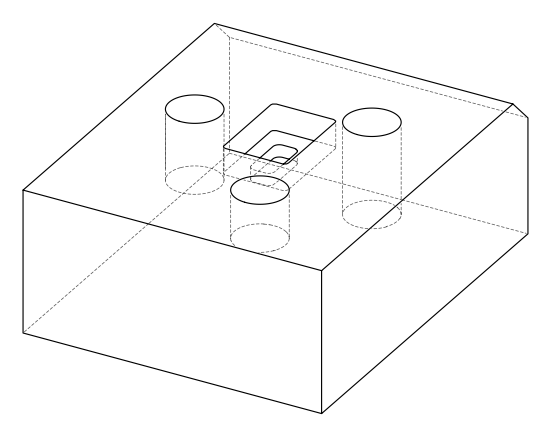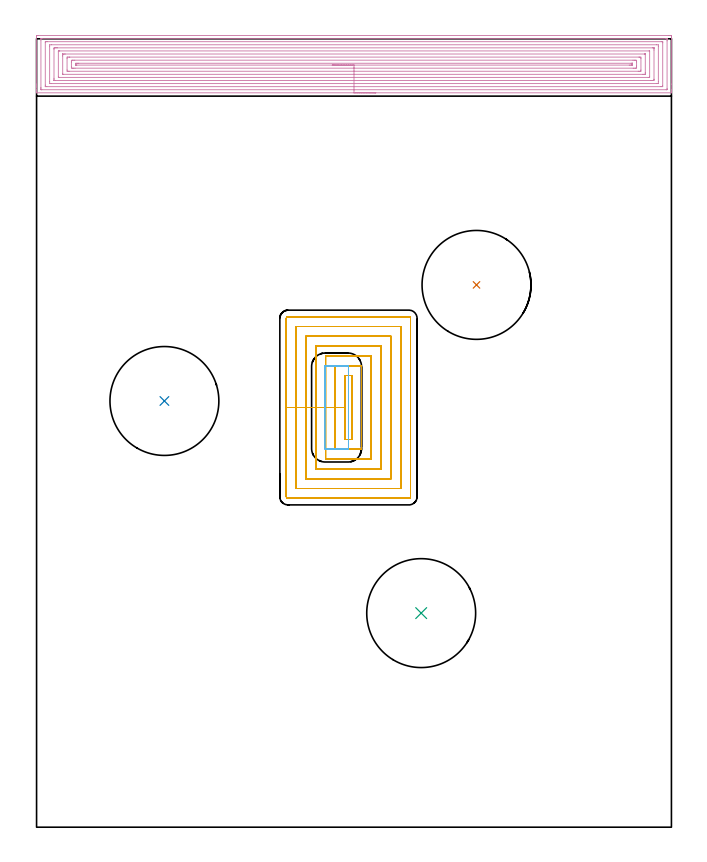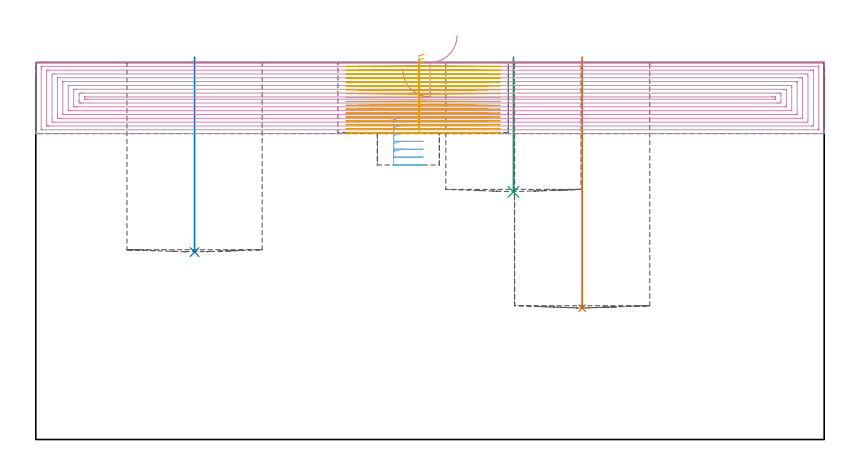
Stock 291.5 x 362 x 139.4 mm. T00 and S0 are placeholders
(PLAN: 6 operations, 3 tool changes, 71.7 min)
(1 INDEXABLE_INSERT_DRILL_BLIND_HOLE_FROM_SOLID | STEP1POCKET | NXT0302_038 | 0.37 min | 177079 mm3)
(2 INDEXABLE_INSERT_DRILL_BLIND_HOLE_FROM_SOLID_1 | STEP1POCKET_1 | NXT0302_038 | 0.29 min | 136447 mm3)
(3 INDEXABLE_INSERT_DRILL_BLIND_HOLE_FROM_SOLID_2 | STEP1POCKET_2 | NXT0302_038 | 0.2 min | 92676 mm3)
(4 AREA_MILL | FG_CHAMFER_SURFACE | UGT0205_001 | 23.61 min | 100802 mm3)
(5 MILL_RECTANGULAR_POCKET | POCKET_RECTANGULAR_STRAIGHT | NXT0201_008 | Follow Part, ap 1.5, ae 75% | 45.81 min | 145568 mm3)
(6 MILL_RECTANGULAR_POCKET_1 | POCKET_RECTANGULAR_STRAIGHT_1 | UGT0201_130 | Follow Part, ap 3, ae 75% | 1.46 min | 13356 mm3)
(TOOL NXT0302_038 | Index. Insert Drill 50mm [880-D5000L50-04] | D50 PA176 FL200 Z2)
(TOOL UGT0205_001 | Chamfer Mill 20 x 3 x 45 deg. | D20 FL50 Z2)
(TOOL NXT0201_008 | ENDMILL 6mm [2P460-0600-NA 1630] | D6 FL26 Z6)
(TOOL UGT0201_130 | Carbide End Mill 12.0 | D12 FL15 Z4)
(OP 1 INDEXABLE_INSERT_DRILL_BLIND_HOLE_FROM_SOLID)
G17 G21 G94 G90
T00 M6
G54
G17 G0 G90 X202. Y249. S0 M3
G43 Z149.4 H1
G94 G81 G98 Z48.6 F250. R141.4
G80
M5
M2
(OP 2 INDEXABLE_INSERT_DRILL_BLIND_HOLE_FROM_SOLID_1)
G17 G21 G94 G90
T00 M6
G54
G17 G0 G90 X58.7 Y195.7 S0 M3
G43 Z149.4 H1
G94 G81 G98 Z69.3 F250. R141.4
G80
M5
M2
(OP 3 INDEXABLE_INSERT_DRILL_BLIND_HOLE_FROM_SOLID_2)
G17 G21 G94 G90
T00 M6
G54
G17 G0 G90 X176.6 Y98.3 S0 M3
G43 Z149.4 H1
G94 G81 G98 Z91.6 F250. R141.4
G80
M5
M2
(OP 4 AREA_MILL)
G17 G21 G94 G90
T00 M6
G54
G17 G0 G90 X155.75 Y337.2 S1061 M3
G43 Z149.4 H0
G94 G1 X155.712 Z148.528 F250.
X155.598 Z147.663
X155.409 Z146.812
X155.147 Z145.98
X154.813 Z145.174
X154.41 Z144.4
X153.942 Z143.664
X153.41 Z142.972
X152.821 Z142.329
X152.178 Z141.739
X151.486 Z141.208
X150.75 Z140.74
X149.976 Z140.337
X149.17 Z140.003
X148.338 Z139.741
X147.487 Z139.552
X146.622 Z139.438
X145.75 Z139.4
X0.169
X0.01 Y337.202 Z139.388
X0.006 Y337.266 Z139.325
X0. Y337.676 Z138.924
Y338.05 Z138.55
Y338.725 Z137.87
Y339.956 Z136.641
Y340.513 Z136.081
Y341.129 Z135.466
X0.001 Y362.869 Z113.728
X0.004 Y363.482 Z113.116
X0.007 Y363.492 Z113.106
X0.615 Y363.5 Z113.1
X290.256
X290.885 Y363.497 Z113.103
X291.493 Y363.492 Z113.106
X291.496 Y363.482 Z113.116
X291.499 Y362.869 Z113.728
X291.5 Y362.254 Z114.344
Y341.129 Z135.466
Y338.725 Z137.87
Y338.05 Z138.55
Y337.676 Z138.924
X291.494 Y337.266 Z139.325
X291.49 Y337.202 Z139.388
X291.331 Y337.2 Z139.4
X145.75
Y338.614 Z137.986
X2.401
X2.291 Y338.615 Z137.985
X2.07 Y338.619 Z137.981
X2.014 Y338.621 Z137.979
X2.01 Y338.634 Z137.966
X2.005 Y338.668 Z137.932
X2.002 Y338.725 Z137.875
X2. Y339.126 Z137.474
Y339.619 Z136.981
X2.001 Y361.482 Z115.118
X2.008 Y361.975 Z114.625
X2.01 Y362.069 Z114.531
X2.181 Y362.079 Z114.521
X2.293 Y362.084 Z114.516
X2.401 Y362.085 Z114.515
X289.099
X289.209
X289.43 Y362.081 Z114.519
X289.486 Y362.079 Z114.521
X289.49 Y362.066 Z114.534
X289.495 Y362.032 Z114.568
X289.498 Y361.975 Z114.625
X289.5 Y361.574 Z115.026
Y361.081 Z115.519
X289.499 Y339.218 Z137.382
X289.492 Y338.725 Z137.875
X289.49 Y338.631 Z137.969
X289.319 Y338.621 Z137.979
X289.207 Y338.616 Z137.984
X289.099 Y338.615 Z137.985
X145.75 Y338.614 Z137.986
Y340.028 Z136.572
X4.671 Y340.029 Z136.571
X4.188 Y340.032 Z136.568
X4.028 Y340.035 Z136.565
X4.01 Y340.039 Z136.561
X4.006 Y340.1 Z136.5
X4.002 Y340.2 Z136.4
X4. Y340.701 Z135.899
X4.001 Y360.373 Z116.227
X4.009 Y360.562 Z116.038
X4.016 Y360.665 Z115.935
X4.067 Y360.667 Z115.933
X4.188 Y360.67 Z115.93
X4.597 Y360.671 Z115.929
X5.081 Y360.672 Z115.928
X286.829 Y360.671 Z115.929
X287.312 Y360.668 Z115.932
X287.472 Y360.665 Z115.935
X287.49 Y360.661 Z115.939
X287.494 Y360.6 Z116.
X287.498 Y360.5 Z116.1
X287.5 Y360.374 Z116.226
Y360.187 Z116.413
X287.499 Y340.327 Z136.273
X287.491 Y340.138 Z136.462
X287.484 Y340.035 Z136.565
X287.433 Y340.033 Z136.567
X287.312 Y340.03 Z136.57
X286.903 Y340.029 Z136.571
X286.419 Y340.028 Z136.572
X145.75
Y341.443 Z135.157
X6.832
X6.018 Y341.45 Z135.15
X6. Y342.276 Z134.324
Y358.398 Z118.202
X6.016 Y359.25 Z117.35
X6.867 Y359.257 Z117.343
X284.668
X285.482 Y359.25 Z117.35
X285.5 Y358.424 Z118.176
Y342.302 Z134.298
X285.484 Y341.45 Z135.15
X284.633 Y341.443 Z135.157
X145.75
Y342.857 Z133.743
X8.653
X8.097 Y342.859 Z133.741
X8.027 Y342.861 Z133.739
X8.02 Y342.863 Z133.737
X8.01 Y342.881 Z133.719
X8.003 Y342.953 Z133.647
X8.001 Y343.196 Z133.404
X8. Y343.85 Z132.75
X8.001 Y357.263 Z119.337
X8.004 Y357.504 Z119.096
X8.01 Y357.824 Z118.776
X8.321 Y357.836 Z118.764
X8.653 Y357.84 Z118.76
X9.208 Y357.843 Z118.757
X9.546
X282.847
X283.403 Y357.841 Z118.759
X283.473 Y357.839 Z118.761
X283.48 Y357.837 Z118.763
X283.49 Y357.819 Z118.781
X283.497 Y357.747 Z118.853
X283.499 Y357.504 Z119.096
X283.5 Y356.85 Z119.75
X283.499 Y343.437 Z133.163
X283.496 Y343.196 Z133.404
X283.49 Y342.876 Z133.724
X283.179 Y342.864 Z133.736
X282.847 Y342.86 Z133.74
X282.292 Y342.857 Z133.743
X281.954
X145.75
Y344.271 Z132.329
X10.259
X10.073 Y344.273 Z132.327
X10.027 Y344.276 Z132.324
X10.012 Y344.278 Z132.322
X10.008 Y344.29 Z132.31
X10.005 Y344.332 Z132.268
X10.001 Y344.53 Z132.07
Y356.154 Z120.446
X10.005 Y356.302 Z120.298
X10.01 Y356.414 Z120.186
X10.084 Y356.422 Z120.178
X10.44 Y356.427 Z120.173
X10.621 Y356.428 Z120.172
X281.241 Y356.429 Z120.171
X281.427 Y356.427 Z120.173
X281.473 Y356.424 Z120.176
X281.488 Y356.422 Z120.178
X281.492 Y356.41 Z120.19
X281.495 Y356.368 Z120.232
X281.499 Y356.17 Z120.43
Y344.546 Z132.054
X281.495 Y344.398 Z132.202
X281.49 Y344.286 Z132.314
X281.416 Y344.278 Z132.322
X281.06 Y344.273 Z132.327
X280.879 Y344.272 Z132.328
X145.75 Y344.271 Z132.329
Y345.685 Z130.915
X12.419 Y345.686 Z130.914
X12.226 Y345.687 Z130.913
X12.034 Y345.691 Z130.909
X12.015 Y345.692 Z130.908
X12.01 Y345.704 Z130.896
X12.005 Y345.743 Z130.857
X12.001 Y345.803 Z130.797
X12. Y354.153 Z122.447
X12.002 Y354.821 Z121.779
X12.005 Y354.934 Z121.666
X12.01 Y354.99 Z121.61
X12.014 Y355.008 Z121.592
X12.037 Y355.01 Z121.59
X12.226 Y355.012 Z121.588
X12.926 Y355.015 Z121.585
X13.119
X279.081 Y355.014 Z121.586
X279.274 Y355.013 Z121.587
X279.466 Y355.009 Z121.591
X279.485 Y355.008 Z121.592
X279.49 Y354.995 Z121.605
X279.495 Y354.957 Z121.643
X279.499 Y354.897 Z121.703
X279.5 Y346.547 Z130.053
X279.498 Y345.879 Z130.721
X279.495 Y345.766 Z130.834
X279.49 Y345.71 Z130.89
X279.486 Y345.692 Z130.908
X279.463 Y345.69 Z130.91
X279.274 Y345.688 Z130.912
X278.574 Y345.685 Z130.915
X278.381
X145.75
Y347.1 Z129.5
X14.905
X14.578 Y347.101 Z129.499
X14.012 Y347.107 Z129.493
X14. Y347.679 Z128.921
Y353.045 Z123.555
X14.012 Y353.593 Z123.007
X14.341 Y353.598 Z123.002
X14.905 Y353.6 Z123.
X15.231
X276.595
X276.922 Y353.599 Z123.001
X277.488 Y353.593 Z123.007
X277.5 Y353.021 Z123.579
Y347.655 Z128.945
X277.488 Y347.107 Z129.493
X277.159 Y347.102 Z129.498
X276.595 Y347.1 Z129.5
X276.269
X145.75
Y348.514 Z128.086
X17.632
X16.737 Y348.516 Z128.084
X16.692 Y348.518 Z128.082
X16.01 Y348.561 Z128.039
X16.001 Y349.253 Z127.347
Y351.244 Z125.356
X16.004 Y351.933 Z124.667
X16.01 Y352.138 Z124.462
X16.647 Y352.183 Z124.417
X16.692 Y352.184 Z124.416
X17.537 Y352.186 Z124.414
X273.868
X274.763 Y352.184 Z124.416
X274.808 Y352.182 Z124.418
X275.49 Y352.138 Z124.462
X275.499 Y351.447 Z125.153
Y349.456 Z127.144
X275.496 Y348.767 Z127.833
X275.49 Y348.561 Z128.039
X274.853 Y348.517 Z128.083
X274.808 Y348.516 Z128.084
X273.963 Y348.514 Z128.086
X145.75
Y349.928 Z126.672
X18.478
X18.005 Y349.929 Z126.671
X18.004 Y349.93 Z126.67
X18.001 Y349.933 Z126.667
Y350.35 Z126.25
X18.002 Y350.589 Z126.011
X18.006 Y350.709 Z125.891
X18.01 Y350.762 Z125.838
X18.063 Y350.765 Z125.835
X18.478 Y350.77 Z125.83
X18.95 Y350.772 Z125.828
X19.371
X273.022
X273.495 Y350.771 Z125.829
X273.496 Y350.77 Z125.83
X273.499 Y350.767 Z125.833
Y350.35 Z126.25
X273.497 Y350.111 Z126.489
X273.494 Y349.991 Z126.609
X273.49 Y349.938 Z126.662
X273.437 Y349.935 Z126.665
X273.022 Y349.93 Z126.67
X272.55 Y349.928 Z126.672
X272.129
X145.75
X144.878 Z126.71
X144.014 Z126.824
X143.162 Z127.013
X142.33 Z127.275
X141.524 Z127.609
X140.75 Z128.012
X140.014 Z128.481
X139.322 Z129.012
X138.679 Z129.601
X138.09 Z130.244
X137.559 Z130.936
X137.09 Z131.672
X136.687 Z132.446
X136.353 Z133.252
X136.091 Z134.084
X135.902 Z134.936
X135.788 Z135.8
X135.75 Z136.672
G0 Z149.4
M5
M2
(OP 5 MILL_RECTANGULAR_POCKET)
G17 G21 G94 G90
T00 M6
G54
G17 G0 G90 X143.566 Y207.4 S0 M3
G43 Z149.4 H1
Z142.4
G94 G1 X141.7 Z141.9 F250.
Y192.7 Z137.961
Y178. F500.
X144.7
Y207.4
X141.7
Y192.7
X137.2
Y173.5
X149.2
Y211.9
X137.2
Y192.7
X132.7
Y169.
X153.7
Y216.4
X132.7
Y192.7
X128.2
Y164.5
X158.2
Y220.9
X128.2
Y192.7
X123.7
Y160.
X162.7
Y225.4
X123.7
Y192.7
X119.2
Y155.5
X167.2
Y229.9
X119.2
Y192.7
X114.7
Y151.7
G3 X115.4 Y151. R0.7
G1 X171.
G3 X171.7 Y151.7 R0.7
G1 Y233.7
G3 X171. Y234.4 R0.7
G1 X115.4
G3 X114.7 Y233.7 R0.7
G1 Y192.7
Y191.7
G0 X143.566 Y207.4 Z140.961
G1 X141.7 Z140.461 F250.
Y192.7 Z136.522
Y178. F500.
X144.7
Y207.4
X141.7
Y192.7
X137.2
Y173.5
X149.2
Y211.9
X137.2
Y192.7
X132.7
Y169.
X153.7
Y216.4
X132.7
Y192.7
X128.2
Y164.5
X158.2
Y220.9
X128.2
Y192.7
X123.7
Y160.
X162.7
Y225.4
X123.7
Y192.7
X119.2
Y155.5
X167.2
Y229.9
X119.2
Y192.7
X114.7
Y151.7
G3 X115.4 Y151. R0.7
G1 X171.
G3 X171.7 Y151.7 R0.7
G1 Y233.7
G3 X171. Y234.4 R0.7
G1 X115.4
G3 X114.7 Y233.7 R0.7
G1 Y192.7
Y191.7
G0 X143.566 Y207.4 Z139.522
G1 X141.7 Z139.022 F250.
Y192.7 Z135.083
Y178. F500.
X144.7
Y207.4
X141.7
Y192.7
X137.2
Y173.5
X149.2
Y211.9
X137.2
Y192.7
X132.7
Y169.
X153.7
Y216.4
X132.7
Y192.7
X128.2
Y164.5
X158.2
Y220.9
X128.2
Y192.7
X123.7
Y160.
X162.7
Y225.4
X123.7
Y192.7
X119.2
Y155.5
X167.2
Y229.9
X119.2
Y192.7
X114.7
Y151.7
G3 X115.4 Y151. R0.7
G1 X171.
G3 X171.7 Y151.7 R0.7
G1 Y233.7
G3 X171. Y234.4 R0.7
G1 X115.4
G3 X114.7 Y233.7 R0.7
G1 Y192.7
Y191.7
G0 X143.566 Y207.4 Z138.083
G1 X141.7 Z137.583 F250.
Y192.7 Z133.644
Y178. F500.
X144.7
Y207.4
X141.7
Y192.7
X137.2
Y173.5
X149.2
Y211.9
X137.2
Y192.7
X132.7
Y169.
X153.7
Y216.4
X132.7
Y192.7
X128.2
Y164.5
X158.2
Y220.9
X128.2
Y192.7
X123.7
Y160.
X162.7
Y225.4
X123.7
Y192.7
X119.2
Y155.5
X167.2
Y229.9
X119.2
Y192.7
X114.7
Y151.7
G3 X115.4 Y151. R0.7
G1 X171.
G3 X171.7 Y151.7 R0.7
G1 Y233.7
G3 X171. Y234.4 R0.7
G1 X115.4
G3 X114.7 Y233.7 R0.7
G1 Y192.7
Y191.7
G0 X143.566 Y207.4 Z136.644
G1 X141.7 Z136.144 F250.
Y192.7 Z132.205
Y178. F500.
X144.7
Y207.4
X141.7
Y192.7
X137.2
Y173.5
X149.2
Y211.9
X137.2
Y192.7
X132.7
Y169.
X153.7
Y216.4
X132.7
Y192.7
X128.2
Y164.5
X158.2
Y220.9
X128.2
Y192.7
X123.7
Y160.
X162.7
Y225.4
X123.7
Y192.7
X119.2
Y155.5
X167.2
Y229.9
X119.2
Y192.7
X114.7
Y151.7
G3 X115.4 Y151. R0.7
G1 X171.
G3 X171.7 Y151.7 R0.7
G1 Y233.7
G3 X171. Y234.4 R0.7
G1 X115.4
G3 X114.7 Y233.7 R0.7
G1 Y192.7
Y191.7
G0 X143.566 Y207.4 Z135.205
G1 X141.7 Z134.705 F250.
Y192.7 Z130.767
Y178. F500.
X144.7
Y207.4
X141.7
Y192.7
X137.2
Y173.5
X149.2
Y211.9
X137.2
Y192.7
X132.7
Y169.
X153.7
Y216.4
X132.7
Y192.7
X128.2
Y164.5
X158.2
Y220.9
X128.2
Y192.7
X123.7
Y160.
X162.7
Y225.4
X123.7
Y192.7
X119.2
Y155.5
X167.2
Y229.9
X119.2
Y192.7
X114.7
Y151.7
G3 X115.4 Y151. R0.7
G1 X171.
G3 X171.7 Y151.7 R0.7
G1 Y233.7
G3 X171. Y234.4 R0.7
G1 X115.4
G3 X114.7 Y233.7 R0.7
G1 Y192.7
Y191.7
G0 X143.566 Y207.4 Z133.767
G1 X141.7 Z133.267 F250.
Y192.7 Z129.328
Y178. F500.
X144.7
Y207.4
X141.7
Y192.7
X137.2
Y173.5
X149.2
Y211.9
X137.2
Y192.7
X132.7
Y169.
X153.7
Y216.4
X132.7
Y192.7
X128.2
Y164.5
X158.2
Y220.9
X128.2
Y192.7
X123.7
Y160.
X162.7
Y225.4
X123.7
Y192.7
X119.2
Y155.5
X167.2
Y229.9
X119.2
Y192.7
X114.7
Y151.7
G3 X115.4 Y151. R0.7
G1 X171.
G3 X171.7 Y151.7 R0.7
G1 Y233.7
G3 X171. Y234.4 R0.7
G1 X115.4
G3 X114.7 Y233.7 R0.7
G1 Y192.7
Y191.7
G0 X143.566 Y207.4 Z132.328
G1 X141.7 Z131.828 F250.
Y192.7 Z127.889
Y178. F500.
X144.7
Y207.4
X141.7
Y192.7
X137.2
Y173.5
X149.2
Y211.9
X137.2
Y192.7
X132.7
Y169.
X153.7
Y216.4
X132.7
Y192.7
X128.2
Y164.5
X158.2
Y220.9
X128.2
Y192.7
X123.7
Y160.
X162.7
Y225.4
X123.7
Y192.7
X119.2
Y155.5
X167.2
Y229.9
X119.2
Y192.7
X114.7
Y151.7
G3 X115.4 Y151. R0.7
G1 X171.
G3 X171.7 Y151.7 R0.7
G1 Y233.7
G3 X171. Y234.4 R0.7
G1 X115.4
G3 X114.7 Y233.7 R0.7
G1 Y192.7
Y191.7
G0 X143.566 Y207.4 Z130.889
G1 X141.7 Z130.389 F250.
Y192.7 Z126.45
Y178. F500.
X144.7
Y207.4
X141.7
Y192.7
X137.2
Y173.5
X149.2
Y211.9
X137.2
Y192.7
X132.7
Y169.
X153.7
Y216.4
X132.7
Y192.7
X128.2
Y164.5
X158.2
Y220.9
X128.2
Y192.7
X123.7
Y160.
X162.7
Y225.4
X123.7
Y192.7
X119.2
Y155.5
X167.2
Y229.9
X119.2
Y192.7
X114.7
Y151.7
G3 X115.4 Y151. R0.7
G1 X171.
G3 X171.7 Y151.7 R0.7
G1 Y233.7
G3 X171. Y234.4 R0.7
G1 X115.4
G3 X114.7 Y233.7 R0.7
G1 Y192.7
Y191.7
G0 X143.566 Y207.4 Z129.45
G1 X141.7 Z128.95 F250.
Y192.7 Z125.011
Y178. F500.
X144.7
Y207.4
X141.7
Y192.7
X137.2
Y173.5
X149.2
Y211.9
X137.2
Y192.7
X132.7
Y169.
X153.7
Y216.4
X132.7
Y192.7
X128.2
Y164.5
X158.2
Y220.9
X128.2
Y192.7
X123.7
Y160.
X162.7
Y225.4
X123.7
Y192.7
X119.2
Y155.5
X167.2
Y229.9
X119.2
Y192.7
X114.7
Y151.7
G3 X115.4 Y151. R0.7
G1 X171.
G3 X171.7 Y151.7 R0.7
G1 Y233.7
G3 X171. Y234.4 R0.7
G1 X115.4
G3 X114.7 Y233.7 R0.7
G1 Y192.7
Y191.7
G0 X143.566 Y207.4 Z128.011
G1 X141.7 Z127.511 F250.
Y192.7 Z123.572
Y178. F500.
X144.7
Y207.4
X141.7
Y192.7
X137.2
Y173.5
X149.2
Y211.9
X137.2
Y192.7
X132.7
Y169.
X153.7
Y216.4
X132.7
Y192.7
X128.2
Y164.5
X158.2
Y220.9
X128.2
Y192.7
X123.7
Y160.
X162.7
Y225.4
X123.7
Y192.7
X119.2
Y155.5
X167.2
Y229.9
X119.2
Y192.7
X114.7
Y151.7
G3 X115.4 Y151. R0.7
G1 X171.
G3 X171.7 Y151.7 R0.7
G1 Y233.7
G3 X171. Y234.4 R0.7
G1 X115.4
G3 X114.7 Y233.7 R0.7
G1 Y192.7
Y191.7
G0 X143.566 Y207.4 Z126.572
G1 X141.7 Z126.072 F250.
Y192.7 Z122.133
Y178. F500.
X144.7
Y207.4
X141.7
Y192.7
X137.2
Y173.5
X149.2
Y211.9
X137.2
Y192.7
X132.7
Y169.
X153.7
Y216.4
X132.7
Y192.7
X128.2
Y164.5
X158.2
Y220.9
X128.2
Y192.7
X123.7
Y160.
X162.7
Y225.4
X123.7
Y192.7
X119.2
Y155.5
X167.2
Y229.9
X119.2
Y192.7
X114.7
Y151.7
G3 X115.4 Y151. R0.7
G1 X171.
G3 X171.7 Y151.7 R0.7
G1 Y233.7
G3 X171. Y234.4 R0.7
G1 X115.4
G3 X114.7 Y233.7 R0.7
G1 Y192.7
Y191.7
G0 X143.566 Y207.4 Z125.133
G1 X141.7 Z124.633 F250.
Y192.7 Z120.694
Y178. F500.
X144.7
Y207.4
X141.7
Y192.7
X137.2
Y173.5
X149.2
Y211.9
X137.2
Y192.7
X132.7
Y169.
X153.7
Y216.4
X132.7
Y192.7
X128.2
Y164.5
X158.2
Y220.9
X128.2
Y192.7
X123.7
Y160.
X162.7
Y225.4
X123.7
Y192.7
X119.2
Y155.5
X167.2
Y229.9
X119.2
Y192.7
X114.7
Y151.7
G3 X115.4 Y151. R0.7
G1 X171.
G3 X171.7 Y151.7 R0.7
G1 Y233.7
G3 X171. Y234.4 R0.7
G1 X115.4
G3 X114.7 Y233.7 R0.7
G1 Y192.7
Y191.7
G0 X143.566 Y207.4 Z123.694
G1 X141.7 Z123.194 F250.
Y192.7 Z119.256
Y178. F500.
X144.7
Y207.4
X141.7
Y192.7
X137.2
Y173.5
X149.2
Y211.9
X137.2
Y192.7
X132.7
Y169.
X153.7
Y216.4
X132.7
Y192.7
X128.2
Y164.5
X158.2
Y220.9
X128.2
Y192.7
X123.7
Y160.
X162.7
Y225.4
X123.7
Y192.7
X119.2
Y155.5
X167.2
Y229.9
X119.2
Y192.7
X114.7
Y151.7
G3 X115.4 Y151. R0.7
G1 X171.
G3 X171.7 Y151.7 R0.7
G1 Y233.7
G3 X171. Y234.4 R0.7
G1 X115.4
G3 X114.7 Y233.7 R0.7
G1 Y192.7
Y191.7
G0 X143.566 Y207.4 Z122.256
G1 X141.7 Z121.756 F250.
Y192.7 Z117.817
Y178. F500.
X144.7
Y207.4
X141.7
Y192.7
X137.2
Y173.5
X149.2
Y211.9
X137.2
Y192.7
X132.7
Y169.
X153.7
Y216.4
X132.7
Y192.7
X128.2
Y164.5
X158.2
Y220.9
X128.2
Y192.7
X123.7
Y160.
X162.7
Y225.4
X123.7
Y192.7
X119.2
Y155.5
X167.2
Y229.9
X119.2
Y192.7
X114.7
Y151.7
G3 X115.4 Y151. R0.7
G1 X171.
G3 X171.7 Y151.7 R0.7
G1 Y233.7
G3 X171. Y234.4 R0.7
G1 X115.4
G3 X114.7 Y233.7 R0.7
G1 Y192.7
Y191.7
G0 X143.566 Y207.4 Z120.817
G1 X141.7 Z120.317 F250.
Y192.7 Z116.378
Y178. F500.
X144.7
Y207.4
X141.7
Y192.7
X137.2
Y173.5
X149.2
Y211.9
X137.2
Y192.7
X132.7
Y169.
X153.7
Y216.4
X132.7
Y192.7
X128.2
Y164.5
X158.2
Y220.9
X128.2
Y192.7
X123.7
Y160.
X162.7
Y225.4
X123.7
Y192.7
X119.2
Y155.5
X167.2
Y229.9
X119.2
Y192.7
X114.7
Y151.7
G3 X115.4 Y151. R0.7
G1 X171.
G3 X171.7 Y151.7 R0.7
G1 Y233.7
G3 X171. Y234.4 R0.7
G1 X115.4
G3 X114.7 Y233.7 R0.7
G1 Y192.7
Y191.7
G0 X143.566 Y207.4 Z119.378
G1 X141.7 Z118.878 F250.
Y192.7 Z114.939
Y178. F500.
X144.7
Y207.4
X141.7
Y192.7
X137.2
Y173.5
X149.2
Y211.9
X137.2
Y192.7
X132.7
Y169.
X153.7
Y216.4
X132.7
Y192.7
X128.2
Y164.5
X158.2
Y220.9
X128.2
Y192.7
X123.7
Y160.
X162.7
Y225.4
X123.7
Y192.7
X119.2
Y155.5
X167.2
Y229.9
X119.2
Y192.7
X114.7
Y151.7
G3 X115.4 Y151. R0.7
G1 X171.
G3 X171.7 Y151.7 R0.7
G1 Y233.7
G3 X171. Y234.4 R0.7
G1 X115.4
G3 X114.7 Y233.7 R0.7
G1 Y192.7
Y191.7
G0 X143.566 Y207.4 Z117.939
G1 X141.7 Z117.439 F250.
Y192.7 Z113.5
Y178. F500.
X144.7
Y207.4
X141.7
Y192.7
X137.2
Y173.5
X149.2
Y211.9
X137.2
Y192.7
X132.7
Y169.
X153.7
Y216.4
X132.7
Y192.7
X128.2
Y164.5
X158.2
Y220.9
X128.2
Y192.7
X123.7
Y160.
X162.7
Y225.4
X123.7
Y192.7
X119.2
Y155.5
X167.2
Y229.9
X119.2
Y192.7
X114.7
Y151.7
G3 X115.4 Y151. R0.7
G1 X171.
G3 X171.7 Y151.7 R0.7
G1 Y233.7
G3 X171. Y234.4 R0.7
G1 X115.4
G3 X114.7 Y233.7 R0.7
G1 Y192.7
Y191.7
G0 Z149.4
M5
M2
(OP 6 MILL_RECTANGULAR_POCKET_1)
G17 G21 G94 G90
T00 M6
G54
G17 G0 G90 X135.458 Y211.7 S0 M3
G43 Z149.4 H0
Z119.077
G94 G1 X132.5 Z118.284 F250.
X132.455 Z118.272
X132.355 Y211.645 Z118.242
X132.3 Y211.545 Z118.211
Y211.5 Z118.199
Y192.7 Z113.162
Y173.9 F500.
G3 X132.5 Y173.7 R0.2
G1 X143.
G3 X143.2 Y173.9 R0.2
G1 Y211.5
G3 X143. Y211.7 R0.2
G1 X132.5
G3 X132.3 Y211.5 R0.2
G1 Y192.7
Y191.7
G0 X135.458 Y211.7 Z116.162
G1 X132.5 Z115.369 F250.
X132.455 Z115.357
X132.355 Y211.645 Z115.326
X132.3 Y211.545 Z115.296
Y211.5 Z115.284
Y192.7 Z110.246
Y173.9 F500.
G3 X132.5 Y173.7 R0.2
G1 X143.
G3 X143.2 Y173.9 R0.2
G1 Y211.5
G3 X143. Y211.7 R0.2
G1 X132.5
G3 X132.3 Y211.5 R0.2
G1 Y192.7
Y191.7
G0 X135.458 Y211.7 Z113.246
G1 X132.5 Z112.453 F250.
X132.455 Z112.441
X132.355 Y211.645 Z112.411
X132.3 Y211.545 Z112.38
Y211.5 Z112.368
Y192.7 Z107.331
Y173.9 F500.
G3 X132.5 Y173.7 R0.2
G1 X143.
G3 X143.2 Y173.9 R0.2
G1 Y211.5
G3 X143. Y211.7 R0.2
G1 X132.5
G3 X132.3 Y211.5 R0.2
G1 Y192.7
Y191.7
G0 X135.458 Y211.7 Z110.331
G1 X132.5 Z109.538 F250.
X132.455 Z109.526
X132.355 Y211.645 Z109.495
X132.3 Y211.545 Z109.465
Y211.5 Z109.453
Y192.7 Z104.415
Y173.9 F500.
G3 X132.5 Y173.7 R0.2
G1 X143.
G3 X143.2 Y173.9 R0.2
G1 Y211.5
G3 X143. Y211.7 R0.2
G1 X132.5
G3 X132.3 Y211.5 R0.2
G1 Y192.7
Y191.7
G0 X135.458 Y211.7 Z107.415
G1 X132.5 Z106.623 F250.
X132.455 Z106.611
X132.355 Y211.645 Z106.58
X132.3 Y211.545 Z106.55
Y211.5 Z106.537
Y192.7 Z101.5
Y173.9 F500.
G3 X132.5 Y173.7 R0.2
G1 X143.
G3 X143.2 Y173.9 R0.2
G1 Y211.5
G3 X143. Y211.7 R0.2
G1 X132.5
G3 X132.3 Y211.5 R0.2
G1 Y192.7
Y191.7
G0 Z149.4
M5
M2
